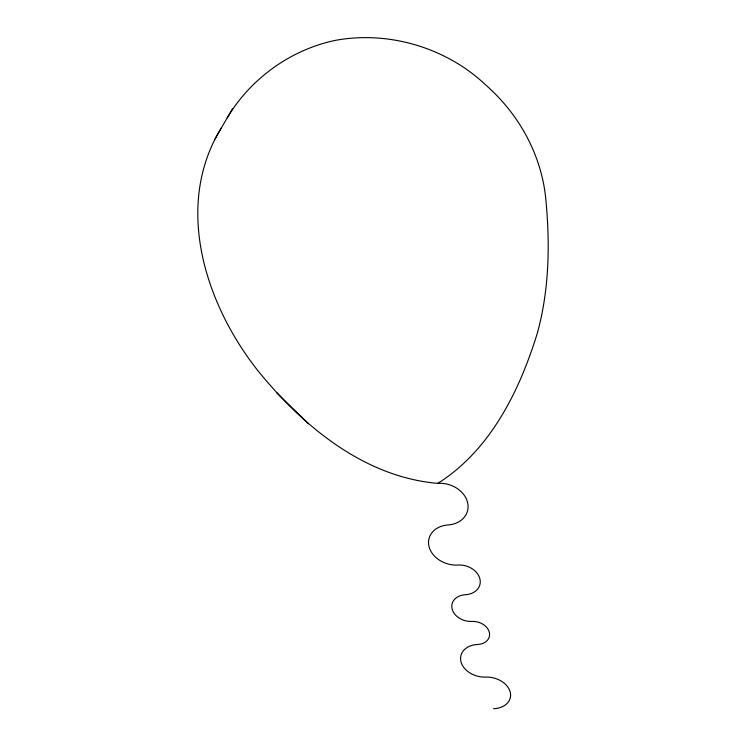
<?xml version="1.0" encoding="UTF-8"?>
<svg xmlns="http://www.w3.org/2000/svg" width="746" height="746" viewBox="0 0 746 746"><rect width="100%" height="100%" fill="white"/><g stroke="black" fill="none" stroke-linecap="round" stroke-linejoin="round"><path stroke-width="1.12" d="M221.208 128.163C173.454 205.84 205.355 304.396 257.948 370.734C302.857 426.18 364.095 477.011 437.771 483.38A25.411 20.412 16.6 0 1 467.546 502.356A25.411 20.412 16.6 0 1 448.057 524.96A24.963 19.666 15.7 0 0 429.034 546.566A24.963 19.666 15.7 0 0 457.979 565.039A18.799 14.566 15 0 1 479.902 578.831A18.799 14.566 15 0 1 465.327 594.739A17.139 13.092 14.5 0 0 452.104 608.95A17.139 13.092 14.5 0 0 471.938 621.437A14.967 11.293 14.2 0 1 489.329 632.272A14.967 11.293 14.2 0 1 477.636 644.479A21.475 15.964 13.8 0 0 460.944 661.646A21.475 15.964 13.8 0 0 485.711 677.088A21.168 15.461 13.4 0 1 510.236 692.176A21.168 15.461 13.4 0 1 493.535 708.7M227.213 117.896C250.479 78.591 291.117 49.348 336.017 40.247C389.207 30.642 446.621 47.865 485.795 85.044C519.039 114.138 541.736 155.233 545.83 199.471C550.11 244.194 549.308 289.774 537.269 333.331C519.533 390.904 490.346 450.295 437.771 483.38M214.801 139.241L232.575 108.627M276.477 392.508L308.396 423.756"/></g></svg>
